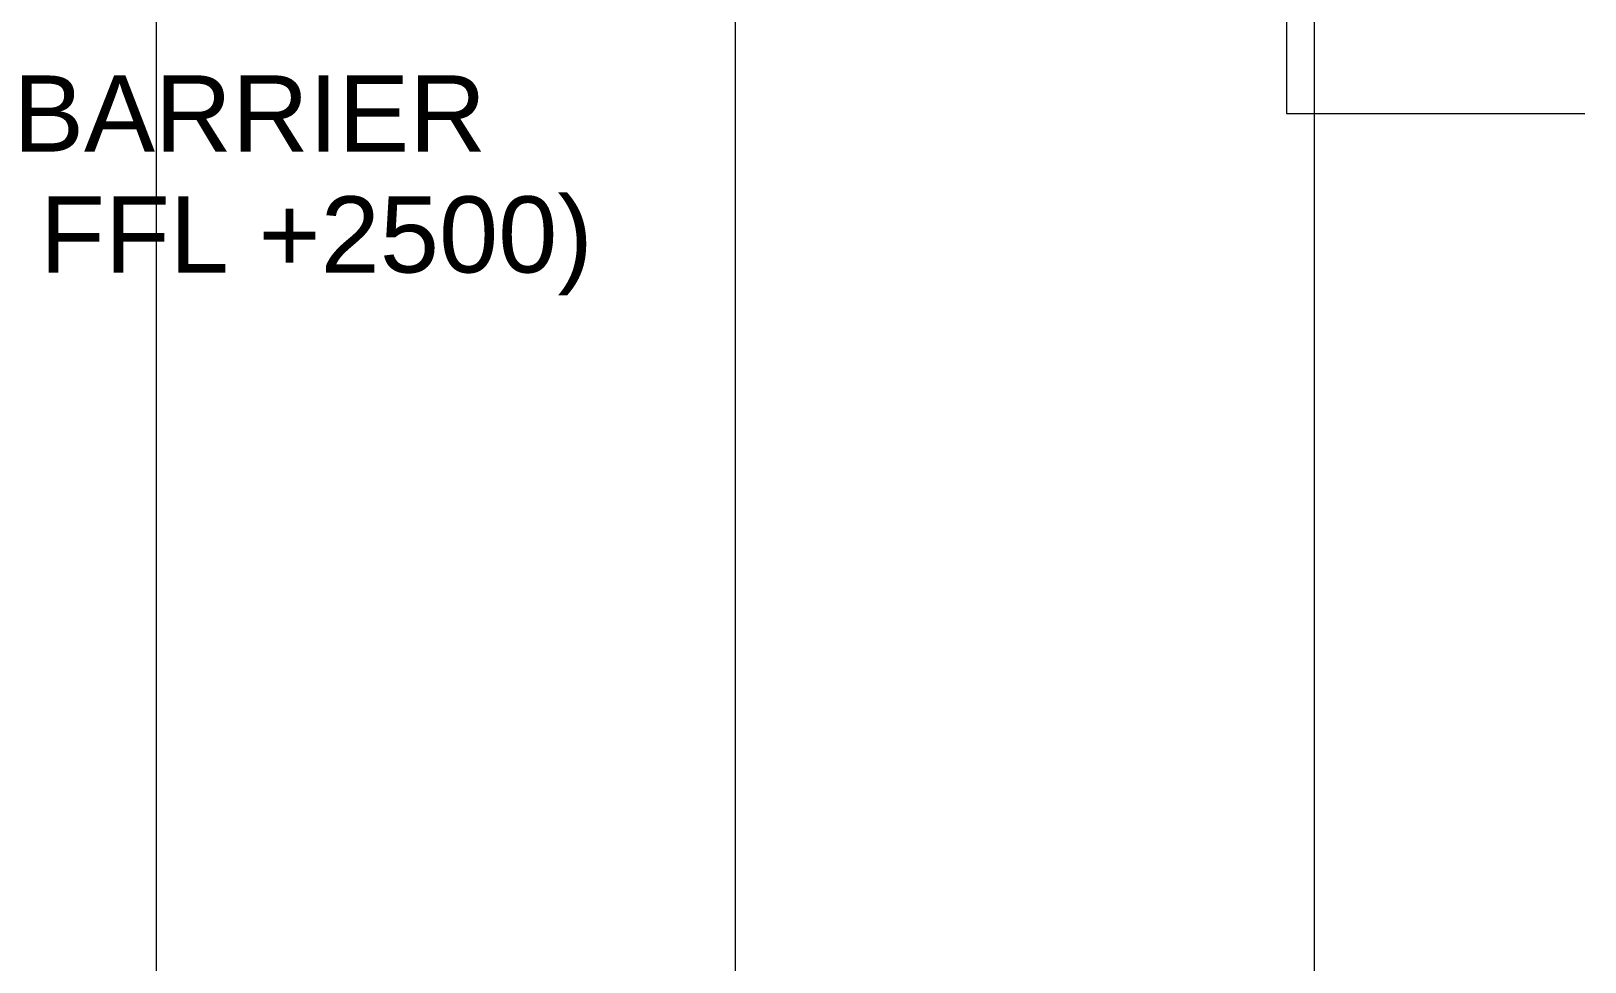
# Model space of a CAD drawing. Header units: millimetres. Extents: x 813027 to 1148939, y -931049 to -10.
# Drawn here: x 974771 to 1005367, y -146068 to -127742 of the extents above; entities that cross this region are included whole.
import ezdxf

# ---------------------------------------------------------------- set-up
doc = ezdxf.new("R2010")
doc.units = ezdxf.units.MM
doc.linetypes.add('DPA_Grid _ Level 500', pattern=[5.5, 2.75, -0.75, 1.25, -0.75])
doc.layers.add('G-ANNO-TEXT', color=3, linetype='Continuous', lineweight=9)
doc.layers.add('S-GRID', color=251, linetype='Continuous', lineweight=9)
doc.styles.add('Arial_1', font='arial.ttf', dxfattribs={"height": 1500})

msp = doc.modelspace()

# ---------------------------------------------------------------- linework, layer by layer
at = {"layer": 'G-ANNO-TEXT', "color": 7}
for p, q in [((999491.2, -111829.3), (999491.2, -129364.6)), ((999491.2, -129364.6), (1005366.6, -129364.6))]:
    msp.add_line(p, q, dxfattribs=at)
at = {"layer": 'S-GRID', "linetype": 'DPA_Grid _ Level 500'}
for p, q in [((977240, -191381.7), (977240, -15135.4)), ((988640, -191381.7), (988640, -15135.4)), ((1000040, -191381.7), (1000040, -15135.4))]:
    msp.add_line(p, q, dxfattribs=at)

# ---------------------------------------------------------------- texts
at = {"layer": 'G-ANNO-TEXT', "color": 7, "char_height": 1500, "attachment_point": 1, "style": 'Arial_1'}
for s, insert, width in [('SMOKE BARRIER', (966266.6, -128614.6), 21445.141), ('(BASE = FFL +2500)', (966266.6, -130995.8), 24050.625)]:
    msp.add_mtext(s, dxfattribs=dict(at, insert=insert, width=width))

doc.saveas('drawing.dxf')
